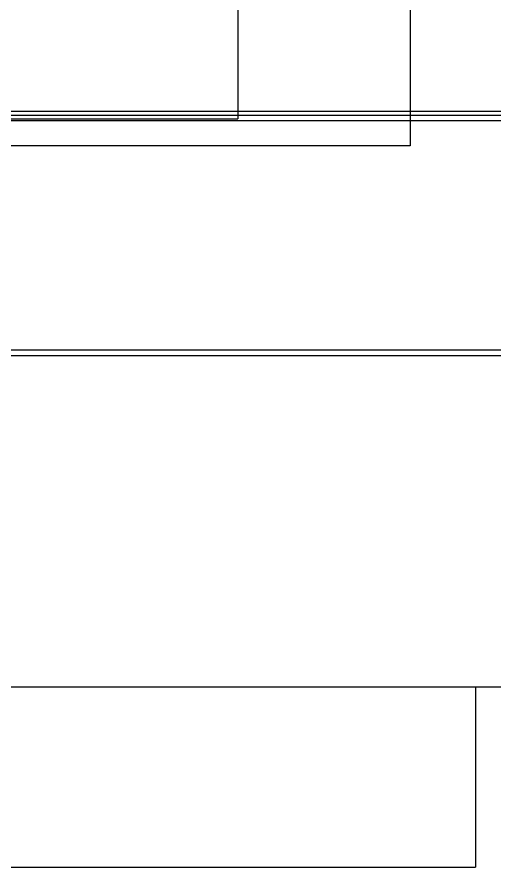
# Model space of a CAD drawing. Header units: millimetres. Extents: x 0 to 356400, y 0 to 68257.
# Drawn here: x 333657 to 334054, y 40389 to 41096 of the extents above; entities that cross this region are included whole.
import ezdxf
from ezdxf.lldxf.tags import DXFTag

# ---------------------------------------------------------------- set-up
doc = ezdxf.new("R2010")
doc.units = ezdxf.units.MM
doc.header["$LTSCALE"] = 75
doc.linetypes.add('CEN', pattern=[62, 60, -1, 0, -1])
for name, color, linetype in [('1하지1', 3, 'Continuous'), ('3', 3, 'Continuous'), ('A-CEN', 1, 'CEN'), ('외형선', 7, 'Continuous'), ('주단면도-1$0$A-FIN-TYP1', 6, 'Continuous'), ('주단면도-1$0$A-ST-CONC', 2, 'Continuous')]:
    doc.layers.add(name, color=color, linetype=linetype)
tags = doc.linetypes.add('PHANTOM2', pattern=[1.25, 0.625, -0.125, 0.125, -0.125, 0.125, -0.125]).pattern_tags.tags
tags[14:15] = [DXFTag(74, 4), DXFTag(75, 0), DXFTag(340, '0'), DXFTag(46, 1.0), DXFTag(50, 0.0), DXFTag(44, 0.0), DXFTag(45, 0.0)]
tags[12:13] = [DXFTag(74, 4), DXFTag(75, 0), DXFTag(340, '0'), DXFTag(46, 1.0), DXFTag(50, 0.0), DXFTag(44, 0.0), DXFTag(45, 0.0)]
tags[10:11] = [DXFTag(74, 4), DXFTag(75, 0), DXFTag(340, '0'), DXFTag(46, 1.0), DXFTag(50, 0.0), DXFTag(44, 0.0), DXFTag(45, 0.0)]
tags[8:9] = [DXFTag(74, 4), DXFTag(75, 0), DXFTag(340, '0'), DXFTag(46, 1.0), DXFTag(50, 0.0), DXFTag(44, 0.0), DXFTag(45, 0.0)]
tags[6:7] = [DXFTag(74, 4), DXFTag(75, 0), DXFTag(340, '0'), DXFTag(46, 1.0), DXFTag(50, 0.0), DXFTag(44, 0.0), DXFTag(45, 0.0)]
tags[4:5] = [DXFTag(74, 4), DXFTag(75, 0), DXFTag(340, '0'), DXFTag(46, 1.0), DXFTag(50, 0.0), DXFTag(44, 0.0), DXFTag(45, 0.0)]

# ---------------------------------------------------------------- blocks, each defined once
blk = doc.blocks.new('화물 뉴트리원')
at = {"layer": '3', "color": 6, "linetype": 'PHANTOM2', "ltscale": 10}
for p, q in [((600.06, 167.15), (600.06, 0.5)), ((456.75, 144.93), (456.75, 22.72)), ((123.45, 22.72), (456.75, 22.72)), ((600.06, 0.5), (-600.06, 0.5))]:
    blk.add_line(p, q, dxfattribs=at)
blk = doc.blocks.new('2120-측면도')
at = {"layer": '외형선'}
for p, q in [((-1820, 478.7), (300, 478.7)), ((-1820, 475.5), (300, 475.5)), ((-1820, 471), (300, 471)), ((300, 280), (-1820, 280)), ((-1820, 275.5), (300, 275.5))]:
    blk.add_line(p, q, dxfattribs=at)
blk = doc.blocks.new('2120-측면도-레이아웃용')
blk.add_blockref('화물 뉴트리원', (-827.37, 449.5))
at = {"layer": '1하지1'}
blk.add_blockref('2120-측면도', (0, 0), dxfattribs=at)

msp = doc.modelspace()

# ---------------------------------------------------------------- linework, layer by layer
at = {"layer": 'A-CEN'}
msp.add_line((325175, 40538.64), (343075, 40538.64), dxfattribs=at)
at = {"layer": '주단면도-1$0$A-FIN-TYP1'}
msp.add_line((325775, 40538.64), (334038.31, 40538.64), dxfattribs=at)
at = {"layer": '주단면도-1$0$A-ST-CONC'}
for p, q in [((334038.31, 40538.64), (334338.76, 40538.64)), ((334038.31, 40538.64, 0), (334038.31, 40388.64, 0)), ((325775, 40388.64), (334038.31, 40388.64))]:
    msp.add_line(p, q, dxfattribs=at)

# ---------------------------------------------------------------- block references
msp.add_blockref('2120-측면도-레이아웃용', (334211.26, 40538.64))

doc.saveas('drawing.dxf')
